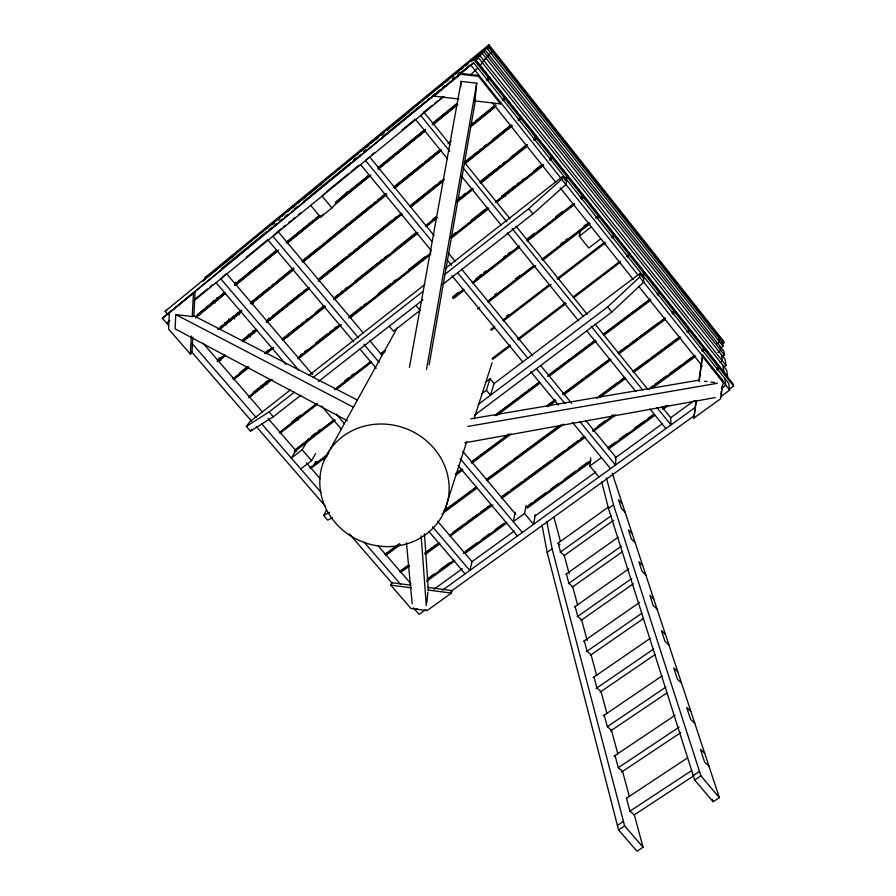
<?xml version="1.0" encoding="UTF-8"?>
<svg xmlns="http://www.w3.org/2000/svg" width="896" height="896" viewBox="0 0 896 896"><rect width="100%" height="100%" fill="white"/><g stroke="black" fill="none" stroke-linecap="round" stroke-linejoin="round"><path stroke-width="1.34" d="M656.97 294.235L659.21 292.566L644.762 274.4L644.784 272.933L641.424 275.464M474.51 415.262L611.822 312.01L643.63 282.195L643.698 278.645L639.688 273.616L493.595 383.936M643.63 282.195L639.598 277.122L639.688 273.616M171.08 311.158L169.366 312.749L168.605 329.034L190.355 354.11L191.99 352.386L192.763 337.165M357.482 400.064L193.346 315.538L192.248 316.613L175.773 314.563L175.101 328.821L347.446 420.795M190.355 354.11L191.274 336.067M192.248 316.635L193.446 293.037L195.082 291.514L193.816 316.411M629.653 253.915L644.123 272.104L644.101 273.571L629.574 255.315L629.653 253.915L626.315 256.446M460.645 86.834L461.171 81.379L476.728 83.194L474.97 100.912L475.418 100.33L429.139 364.896M426.798 602.997L427.851 592.334M614.443 234.786L628.992 253.086L628.914 254.475L614.309 236.13L614.443 234.786L611.117 237.339M488.107 48.16L488.936 44.8L723.666 341.23L723.912 342.787L721.157 342.451M598.92 477.03L589.837 466.021L590.677 457.811M695.901 401.184L693.874 418.074L720.698 398.72L723.15 382.402L722.893 380.531L702.621 355.085L698.869 380.845M693.874 418.074L696.461 400.389M699.238 381.349L702.621 355.085M598.976 216.832L599.155 215.566L613.782 233.957L613.648 235.29L598.976 216.832L596.758 218.546M720.854 394.094L721.258 391.384M721.661 388.674L722.075 385.963M596.086 217.706L598.304 215.992L598.494 214.726L583.789 196.246L581.582 197.96M426.474 369.51L476.728 83.194M535.315 514.651L533.579 524.294L524.507 513.486L526.109 505.344M409.416 367.382L461.171 81.379M600.824 238.773L588.773 248.024L579.298 236.186L580.619 229.365M581.336 199.158L583.542 197.445L583.789 196.246M580.664 198.318L582.87 196.605L583.128 195.406L568.344 176.814L566.149 178.539M515.222 512.299L513.24 521.674L524.507 513.486M565.846 179.67L568.344 176.814M565.163 178.83L567.672 175.974L552.821 157.293L549.528 159.88M442.725 284.39L532.93 213.898L565.846 184.531L566.586 181.776L562.475 176.613L445.715 268.15M410.85 585.2L391.63 582.68L390.734 585.144L410.973 608.485L427.078 610.602L451.36 593.085L452.043 590.587L427.325 587.35M445.122 274.12L528.718 208.656L561.702 179.312L562.475 176.613M486.405 390.309L490.045 378.773L494.043 383.6L490.493 395.237L486.405 390.309L481.958 393.658M444.08 512.008A65.318 60.626 21.9 0 0 376.432 424.178A65.318 60.626 21.9 0 0 332.92 519.781A65.318 60.626 21.9 0 0 444.08 512.008L466.794 441.392M474.074 418.746L492.072 362.779M550.256 160.093L552.821 157.293M549.573 159.242L552.138 156.442L537.208 137.659L533.915 140.269M534.598 140.392L537.208 137.659M533.915 139.541L536.525 136.808L521.506 117.925L518.235 120.546M332.483 517.63L327.678 520.139L323.669 515.514L326.312 510.272M518.851 120.602L521.506 117.925M518.157 119.739L520.822 117.062L505.736 98.09L503.563 99.837M324.307 459.917L397.152 328.07M300.742 468.955L311.55 460.667L315.627 453.533M297.819 447.44L291.323 458.08L302.131 449.758L308.582 439.006M503.014 100.688L505.736 98.09M474.174 100.822L500.483 103.891L501.054 103.006M502.331 99.826L505.042 97.216L489.866 78.142L487.693 79.901M290.416 389.917L249.659 421.87L246.344 426.44L250.454 431.189L251.776 429.341M487.099 80.685L489.866 78.142M486.405 79.811L489.182 77.269L473.917 58.083L165.144 311.293L167.821 314.384M460.723 74.267L478.531 76.339L479.181 75.544L461.44 73.494L434.022 96.13L458.942 99.042M477.826 68.074L470.254 75.062M480.166 65.386L482.44 62.765M486.237 58.397L481.902 62.664M489.104 55.093L484.882 58.979M492.061 51.688L487.939 55.485M168.448 325.203L162.422 318.248L473.648 62.821L728.672 383.286L729.702 390.118L720.642 396.67M478.374 57.646L476.045 60.2L727.675 376.622L726.69 370.138L478.374 57.646L475.126 60.301M474.634 60.256L482.261 53.39L725.054 359.307L725.995 365.523L723.744 367.158M474.107 59.64L485.206 50.165L723.811 351.086L724.382 354.894L722.12 356.541M470.725 61.566L488.23 46.85L722.534 342.619L723.083 346.293L720.843 347.928M473.917 58.083L473.256 58.8L488.578 78.053M310.71 205.386L320.544 217.19L331.912 207.939L347.088 191.811M320.544 217.19L323.389 214.178M434.022 96.13L434.829 95.278M368.446 157.64L365.568 160.574L432.04 241.55M325.013 193.178L322.078 196.101L331.912 207.939M195.686 318.013L207.48 306.376M478.24 404.477L607.723 306.902L639.598 277.122M162.422 318.248L473.648 62.821M205.442 278.656L202.899 281.008L236.376 253.568M206.394 276.394L204.949 277.715L488.936 44.8M165.144 311.293L166.846 309.736M207.368 276.998L210.605 274.344M212.766 272.574L220.338 266.37M222.488 264.6L284.066 214.144M287.314 211.49L289.464 209.72M291.626 207.95L294.874 205.296M297.035 203.526L299.186 201.757M301.347 199.987L304.595 197.333M306.757 195.563L372.646 141.568M375.883 138.914L378.045 137.144M381.293 134.478L383.454 132.709M386.691 130.054L388.853 128.285M391.014 126.515L394.251 123.861M396.413 122.091L462.314 68.096M465.55 65.442L467.712 63.672M470.949 61.018L488.23 46.85M272.014 224.37L274.176 222.6M277.413 219.946L279.574 218.176M281.736 216.406L284.973 213.752M287.134 211.982L322.773 182.784M356.25 155.355L358.411 153.586M361.648 150.931L363.81 149.162M365.971 147.392L369.208 144.738M371.37 142.968L378.93 136.774M381.091 135.005L384.328 132.35M386.49 130.581L409.17 112M440.485 86.341L442.646 84.571M445.883 81.917L448.045 80.147M451.282 77.493L453.443 75.723M455.605 73.954L458.842 71.299M461.003 69.53L463.165 67.76M465.326 65.99L468.563 63.336M272.037 224.806L274.198 223.037M277.446 220.371L279.608 218.602M366.173 147.683L368.346 145.914M375.917 139.709L378.078 137.928M381.326 135.274L383.488 133.504M471.139 61.69L485.206 50.165M474.701 59.584L482.261 53.39M353.965 159.533L356.126 157.752M363.698 151.558L365.859 149.789M452.413 78.904L454.574 77.134M457.822 74.48L459.984 72.71M221.29 268.789L266.627 231.661M268.789 229.902L272.026 227.248M274.187 225.478L276.338 223.709M279.574 221.054L281.736 219.296M284.973 216.642L287.134 214.872M294.694 208.69L296.856 206.92M303.33 201.611L350.829 162.725M352.979 160.955L356.227 158.301M358.378 156.542L360.539 154.773M363.776 152.118L365.938 150.349M382.133 137.088L419.91 106.154M422.072 104.395L425.309 101.741M427.47 99.971L429.632 98.202M431.782 96.432L435.019 93.789M437.181 92.019L439.342 90.25M442.579 87.595L444.741 85.826M458.774 74.334L470.646 64.613M169.366 312.749L193.446 293.037M194.499 299.566L207.469 288.96M209.642 287.19L212.878 284.547M246.4 257.152L268.038 239.478M277.771 231.526L281.008 228.883M283.17 227.114L285.331 225.344M288.579 222.69L290.741 220.931M292.902 219.162L295.075 217.392M298.312 214.738L300.474 212.979M326.435 191.766L349.138 173.219M351.299 171.45L358.87 165.267M371.851 154.661L374.013 152.891M402.136 129.92L415.106 119.325M423.763 112.246L432.41 105.179M434.571 103.421L437.819 100.766M439.981 98.997L442.142 97.227M166.622 323.098L169.87 320.443M193.715 300.966L444.002 96.51M198.24 313.958L224.291 292.757M238.403 281.277L276.405 250.365M286.171 242.424L313.309 220.338M315.482 218.579L318.741 215.925M336.112 201.802L368.682 175.302M378.448 167.35L424.043 130.256M432.723 123.2L456.613 103.768M487.01 79.038L489.182 77.269M196.594 315.571L224.818 292.611M234.584 284.67L276.92 250.23M286.686 242.278L319.245 215.79M335.53 202.552L369.174 175.179M377.866 168.112L425.622 129.259M432.13 123.962L457.094 103.656M198.923 314.754L224.986 293.563M234.752 285.622L277.088 251.182M286.866 243.242L320.51 215.869M336.795 202.63L370.451 175.258M378.056 169.075L424.738 131.118M433.418 124.051L457.296 104.63M196.19 317.251L225.501 293.418M235.267 285.477L278.69 250.163M287.37 243.107L319.939 216.619M335.138 204.266L370.955 175.134M378.549 168.952L425.23 130.995M432.824 124.824L457.789 104.518M220.483 326.962L222.656 325.214M224.829 323.456L241.125 310.307M250.902 302.411L269.36 287.504M271.533 285.746L273.706 283.998M275.878 282.24L293.261 268.218M301.941 261.195L320.41 246.288M322.582 244.541L324.755 242.782M326.928 241.024L371.459 205.072M373.632 203.325L375.794 201.566M377.966 199.819L385.571 193.682M394.262 186.659L422.498 163.867M424.67 162.109L439.88 149.834M471.374 124.41L473.547 122.651M475.72 120.893L495.264 105.112M502.869 98.974L505.042 97.216M217.806 329.515L241.707 310.229M250.387 303.218L293.832 268.15M302.512 261.128L386.131 193.626M393.736 187.488L440.429 149.8M448.034 143.662L451.293 141.03M470.837 125.25L495.813 105.09M218.994 329.515L241.808 311.102M251.586 303.218L293.944 269.024M302.624 262.013L386.254 194.51M394.946 187.499L441.65 149.811M470.971 126.134L495.958 105.974M219.587 329.437L241.304 311.909M251.07 304.013L293.429 269.842M303.206 261.946L386.826 194.466M394.419 188.328L441.123 150.651M470.445 126.986L495.421 106.826M217.683 359.968L220.954 357.347M242.76 339.864L255.853 329.381M267.848 319.771L270.021 318.024M272.205 316.277L301.65 292.69M303.834 290.942L306.006 289.195M318.002 279.586L346.36 256.861M348.533 255.114L351.803 252.493M353.987 250.746L356.171 248.998M358.355 247.251L392.157 220.17M394.341 218.422L396.514 216.675M409.606 206.192L436.867 184.341M439.04 182.594L441.224 180.846M464.128 162.501L477.21 152.018M479.394 150.27L481.566 148.523M483.75 146.776L485.934 145.029M492.475 139.787L509.925 125.798M217.246 360.819L224.874 354.704M242.323 340.726L256.491 329.37M266.314 321.518L308.829 287.448M318.64 279.586L401.498 213.203M410.222 206.214L444.024 179.133M464.744 162.534L511.616 124.97M217.269 361.626L224.907 355.51M242.357 341.533L256.525 330.176M266.347 322.314L308.874 288.254M318.685 280.392L401.565 214.01M410.278 207.021L444.091 179.939M464.811 163.352L511.694 125.787M217.93 361.603L225.557 355.499M243.006 341.522L257.174 330.176M266.986 322.314L309.512 288.254M318.237 281.277L402.192 214.032M410.906 207.043L443.621 180.846M464.33 164.259L512.31 125.832M239.837 372.747L247.498 366.654M266.112 351.848L268.296 350.112M282.531 338.789L298.95 325.73M301.146 323.994L303.33 322.246M305.525 320.51L307.709 318.763M315.381 312.67L324.139 305.704M335.082 297.002L338.363 294.392M340.558 292.645L342.742 290.909M344.938 289.162L347.122 287.426M354.794 281.333L377.776 263.043M379.971 261.307L382.155 259.56M384.35 257.824L386.534 256.077M394.206 249.984L416.102 232.579M432.522 219.52L435.803 216.899M458.797 198.621L460.981 196.874M463.176 195.138L465.36 193.402M479.595 182.078L496.014 169.019M498.21 167.272L500.394 165.536M502.589 163.8L504.773 162.053M510.25 157.696L526.669 144.637M534.33 138.544L536.525 136.808M232.893 378.885L248.214 366.699M264.634 353.651L272.294 347.558M282.15 339.718L324.845 305.771M333.592 298.816L416.786 232.669M425.544 225.702L436.486 217M457.285 200.458L472.618 188.283M480.278 182.19L527.341 144.76M233.946 378.75L248.181 367.438M265.698 353.506L273.358 347.413M283.214 339.584L324.811 306.51M333.57 299.544L417.872 232.534M425.533 226.442L436.486 217.739M457.285 201.197L472.606 189.011M480.278 182.918L527.352 145.499M233.565 379.669L248.898 367.494M266.403 353.573L272.978 348.342M282.822 340.514L325.517 306.578M334.275 299.622L417.469 233.498M426.227 226.531L437.17 217.829M456.87 202.171L473.29 189.123M480.962 183.03L526.926 146.485M253.142 392.437L268.475 380.33M300.238 355.264L302.422 353.539M304.618 351.803L306.802 350.078M315.571 343.168L327.611 333.659M329.806 331.923L332.002 330.198M334.186 328.462L336.381 326.738M349.518 316.366L361.57 306.858M363.754 305.133L365.949 303.397M378 293.888L391.138 283.517M393.333 281.792L395.517 280.056M408.666 269.685L425.096 256.715M452.469 235.11L455.762 232.512M471.094 220.416L485.33 209.171M502.858 195.339L514.898 185.83M517.093 184.106L519.277 182.37M521.472 180.645L523.667 178.92M533.523 171.136L540.086 165.95M248.461 396.861L270.435 379.512M297.909 357.84L339.674 324.878M348.466 317.946L430.886 252.896M450.666 237.283L488.029 207.805M495.723 201.734L542.987 164.438M248.338 397.533L271.331 379.389M297.618 358.646L340.334 324.946M350.19 317.173L430.147 254.083M450.957 237.664L488.197 208.275M495.858 202.227L542.954 165.066M249.133 397.645L272.216 379.434M298.592 358.624L341.443 324.811M350.235 317.878L430.461 254.587M451.349 238.123L488.712 208.645M496.406 202.574L543.659 165.29M309.142 375.234L424.794 284.558M565.477 177.699L567.672 175.974M246.344 426.44L269.114 411.925L294.414 392.123M313.118 377.474L423.125 291.346M250.454 431.189L273.291 416.774L300.798 395.282M318.405 381.528L422.923 299.858M291.682 422.016L300.518 415.15M344.669 380.811L349.082 377.384M351.299 375.659L353.506 373.946M452.861 296.688L458.382 292.398M476.045 278.667L481.555 274.378M483.773 272.653L485.979 270.939M503.642 257.208L505.848 255.483M508.054 253.77L510.261 252.056M527.923 238.325L534.554 233.173M555.52 216.866L562.15 211.714M580.91 197.12L583.128 195.406M279.339 432.555L316.87 403.39M334.533 389.659L370.955 361.346M380.89 353.618L385.302 350.19M452.626 297.853L463.669 289.262M472.494 282.408L518.851 246.366M526.579 240.363L574.045 203.459M280.202 432.23L316.635 403.906M335.406 389.323L370.731 361.861M380.666 354.133L385.078 350.706M453.522 297.506L463.456 289.778M472.293 282.912L519.758 246.019M527.486 240.005L573.854 203.963M280.011 433.328L317.542 404.163M336.302 389.581L371.627 362.141M381.562 354.413L384.866 351.848M453.298 298.659L464.341 290.08M473.166 283.226L519.523 247.195M527.251 241.192L574.717 204.31M311.36 436.33L315.784 432.925M317.99 431.222L320.197 429.52M494.682 294.851L496.899 293.138M515.67 278.656L520.083 275.24M560.941 243.712L563.158 241.998M565.365 240.296L567.571 238.594M584.136 225.814L586.342 224.101M294.672 450.262L334.566 419.485M477.512 309.187L479.73 307.485M487.491 301.493L534.027 265.586M541.789 259.605L589.434 222.835M295.478 449.87L334.264 419.944M488.331 301.078L533.77 266.022M542.64 259.179L589.187 223.261M595.84 218.131L599.155 215.566M294.235 451.886L335.238 420.269M488.152 302.31L535.808 265.552M542.461 260.434L590.106 223.675M579.298 236.186L591.349 226.901M314.429 463.288L316.646 461.586M506.24 316.344L508.458 314.642M309.915 467.902L328.765 453.466M490.605 329.526L494.704 326.491M502.802 320.186L549.36 284.525M557.11 278.589L604.778 242.077M310.576 468.664L327.208 455.941M491.266 330.333L494.592 327.779M503.462 320.992L551.13 284.502M557.782 279.406L605.45 242.917M612.091 237.821L614.309 236.13M492.027 358.534L509.835 345.005M517.63 339.08L565.477 302.702M572.891 297.069L620.01 261.251M492.688 359.341L510.496 345.811M518.291 339.886L566.138 303.52M573.933 297.595L620.67 262.08M627.346 257.006L629.574 255.315M485.688 382.066L490.045 378.773M642.522 276.091L644.762 274.4M495.51 414.949L539.112 382.29M549.17 374.752L593.88 341.264M603.938 333.726L649.768 299.387M657.597 293.53L659.826 291.861L674.15 309.87L674.24 311.461L671.989 313.13M494.928 415.621L539.627 382.133M547.456 376.275L595.504 340.278M603.333 334.421L650.272 299.264M496.698 415.565L540.277 382.928M549.226 376.242L596.165 341.085M603.982 335.227L650.922 300.082M657.63 295.064L659.859 293.384L659.826 291.861M455.974 473.413L460.466 470.064M471.688 461.72L508.715 434.19M546.874 405.81L554.725 399.974M562.587 394.128L609.717 359.083M618.688 352.408L627.67 345.733M629.91 344.064L659.086 322.37M661.338 320.701L664.698 318.192M672.56 312.346L674.8 310.677L689.046 328.597L689.192 330.254L686.93 331.912M455.459 474.13L462.19 469.123M471.162 462.459L509.309 434.09M546.336 406.56L555.307 399.885M563.17 394.05L610.288 359.005M618.139 353.17L665.258 318.136M456.109 474.902L462.84 469.896M471.811 463.232L511.09 434.034M548.106 406.515L555.957 400.68M563.819 394.845L610.938 359.811M618.789 353.976L664.787 319.782M672.638 313.947L674.89 312.278L674.8 310.677M385.504 553.974L398.978 544.029M443.867 510.888L476.426 486.853M486.528 479.394L497.75 471.106M500.002 469.448L511.224 461.16M513.464 459.502L559.485 425.533M598.774 396.525L617.859 382.446M620.099 380.789L624.59 377.474M633.573 370.843L648.166 360.069M650.406 358.411L678.474 337.691M687.456 331.072L689.696 329.414L703.875 347.234L704.066 348.958L701.803 350.605M385.078 554.725L399.728 543.917M443.654 511.493L476.314 487.379M486.45 479.898L560.784 425.029M596.826 398.429L624.982 377.642M632.867 371.829L680.176 336.907M385.728 555.475L400.366 544.667M442.042 513.912L476.963 488.152M487.099 480.67L563.685 424.155M599.726 397.555L625.632 378.448M633.517 372.624L680.826 337.714M687.579 332.73L689.83 331.072L689.696 329.414M400.266 571.021L408.15 565.242M425.051 552.854L437.45 543.771M453.219 532.202L464.498 523.947M466.749 522.301L478.016 514.035M480.267 512.389L490.414 504.952M501.682 496.698L508.435 491.736M510.698 490.09L521.965 481.835M524.216 480.178L551.264 460.354M554.646 457.878L564.782 450.453M568.165 447.966L578.301 440.541M580.563 438.883L583.934 436.408M597.464 426.496L605.349 420.717M610.982 416.584L613.234 414.938M650.429 387.688L652.68 386.03M654.931 384.384L666.198 376.118M669.581 373.643L681.979 364.56M684.23 362.902L693.246 356.306M702.262 349.698L704.514 348.04L718.614 365.77L718.861 367.55L716.598 369.197M399.885 571.85L408.89 565.242M424.67 553.683L439.309 542.954M449.445 535.528L491.131 504.986M501.278 497.549L584.64 436.464M592.525 430.685L613.928 414.994M648.861 389.402L695.05 355.555M400.523 572.589L409.539 565.992M425.309 554.434L439.947 543.704M450.094 536.278L492.901 504.918M501.917 498.31L585.29 437.248M593.174 431.469L615.709 414.96M651.75 388.55L695.688 356.362M702.453 351.411L704.704 349.765L704.514 348.04M716.677 343.874L719.522 341.79L718.995 338.15M717.864 352.442L720.765 350.314L720.216 346.55M720.037 362.488L722.288 360.853L721.392 354.704M427.392 578.939L434.179 574M439.835 569.878L450.016 562.475M465.853 550.95L477.165 542.718M481.69 539.426L489.608 533.669M495.264 529.547L503.182 523.79M528.069 505.68L532.594 502.387M534.856 500.741L546.168 492.509M550.693 489.216L558.611 483.459M564.278 479.338L575.59 471.106M578.984 468.642L588.034 462.056M608.395 447.238L615.182 442.299M619.707 439.006L627.626 433.25M634.413 428.31L644.594 420.907M647.987 418.432L653.643 414.322M662.693 407.736L664.955 406.09M716.99 368.222L719.253 366.576L733.286 384.216L733.578 386.064L729.053 389.334M427.067 579.824L454.205 560.078M463.254 553.493L506.229 522.234M526.59 507.427L591.058 460.522M608.026 448.179L654.394 414.456M662.312 408.688L666.837 405.406M426.574 581.392L454.843 560.829M465.024 553.426L506.878 522.995M527.229 508.189L590.565 462.123M608.664 448.963L655.032 415.24M662.95 409.483L668.606 405.373M717.237 370.003L719.499 368.357L719.253 366.576M589.837 466.021L601.44 457.598M433.989 589.243L462.28 568.736M471.341 562.173L514.338 531.014M534.71 516.253L595.829 471.957M615.059 458.013L662.592 423.573M670.522 417.827L694.288 400.602M415.229 609.907L417.077 608.574M442.434 590.229L695.218 407.378M721.291 388.517L725.816 385.235L724.842 378.459M425.902 609.459L419.093 614.376L413.403 607.802M450.834 591.461L693.437 416.304M557.782 543.346L608.418 507.058M626.483 798.235L629.944 811.182L634.312 814.856L643.059 847.235L636.966 851.2L618.554 829.909L547.176 552.339L552.093 548.811L546.773 521.483M612.226 473.245L719.354 797.664L713.093 801.73L694.658 779.99L608.462 508.435L613.491 504.829L606.413 477.77M560.157 552.227L611.184 515.771M563.909 555.744L613.738 520.195M565.958 574.258L618.206 537.174M568.389 583.643L621.286 546.213M572.286 587.138L622.586 551.6M574.526 606.95L628.712 568.893M577.158 616.773L631.781 578.514M581.056 620.346L633.338 583.789M583.632 641.312L639.587 602.414M586.32 651.706L641.85 613.245M590.386 655.256L643.294 618.666M593.152 677.578L650.082 638.456M596.064 688.498L653.486 649.174M600.152 692.115L655.2 654.483M603.277 715.803L662.178 675.819M607.443 726.611L665.963 687.03M610.467 731.024L666.613 693.123M613.917 756.258L675.147 715.232M629.384 796.6L622.563 771.378L618.296 767.715L679.134 727.115M621.454 772.128L680.814 732.581M626.36 798.325L687.702 757.781M629.821 811.261L691.746 770.515M617.389 825.395L623.47 821.408M693.258 775.566L699.507 771.456M634.189 814.934L693.694 775.858M618.554 829.909L624.646 825.91L552.093 548.811M694.658 779.99L700.93 775.88L613.491 504.829M323.669 515.514L329.661 512.355M464.789 442.814L715.299 397.555M467.824 426.44L717.427 383.275M470.826 418.835L698.981 380.162M704.469 381.259L707.067 381.584M710.987 382.066L714.896 382.558M390.734 585.144L411.398 587.854M427.93 590.016L451.36 593.085M175.773 314.563L353.696 407.366M708.859 765.89L704.603 762.059L700.437 749.37L704.67 753.2M694.792 723.274L690.626 719.454L686.694 707.493L690.838 711.301M681.509 683.066L677.432 679.269L673.725 667.979L677.779 671.765M559.978 544.846L558.118 543.099L560.504 551.981L564.245 555.498L569.139 573.608M668.965 645.075L664.978 641.312L661.472 630.627L665.437 634.39M657.093 609.123L653.184 605.394L649.869 595.269L653.755 598.998M645.848 575.053L642.018 571.346L638.87 561.747L642.667 565.443M635.163 542.707L631.411 539.045L628.421 529.928L632.15 533.59M625.061 512.109L621.387 508.48L618.542 499.8L622.194 503.429M192.248 343.627L256.234 417.547M261.722 423.875L321.138 492.52M364.101 542.147L400.669 584.382M191.296 351.568L251.619 421.165M256.189 426.429L325.651 506.576M349.418 533.982L392.381 583.554M302.131 449.758L311.55 460.667M269.114 411.925L273.291 416.774M624.646 825.91L643.059 847.235M219.139 358.053L220.976 360.17M203.045 343.179L262.539 412.037M268.027 418.387L296.408 451.226M306.477 462.874L320.208 478.766M377.877 545.496L410.827 583.632M265.429 381.998L267.254 384.115M296.386 417.984L298.2 420.101M261.016 385.493L262.842 387.598M223.642 354.446L225.467 356.563M315.907 461.406L317.733 463.523M213.147 300.978L214.962 303.094M228.581 318.976L230.395 321.093M224.605 322.75L226.43 324.867M298.939 370.373L220.774 278.858L226.386 273.515L312.514 374.517M336.202 414.008L344.378 423.584M432.544 526.803L469.806 570.427L472.069 561.646L437.618 521.248M216.082 282.688L286.059 364.515M321.496 405.955L341.488 429.33M428.725 531.339L465.08 573.843M237.339 312.816L239.165 314.933M252.806 330.87L254.621 332.998M248.55 334.286L250.365 336.414M216.597 297.741L218.411 299.869M232.938 316.814L234.752 318.931M248.371 334.824L250.186 336.941M268.341 318.282L270.155 320.41M235.267 282.386L237.082 284.514M251.563 301.504L253.378 303.632M700.93 775.88L719.354 797.664M268.139 240.173L353.651 341.611M359.957 349.082L376.163 368.301M458.08 465.461L517.496 535.931M363.205 332.886L277.894 231.426L272.922 236.264L358.456 337.848M369.488 340.357L382.066 355.309M462.874 451.438L515.861 514.45M363.854 344.254L379.154 362.432M460.186 458.674L522.312 532.448M389.234 326.178L393.422 331.195L420.067 310.419L415.878 305.368M447.115 259.907L451.539 265.306M457.744 272.866L527.766 358.154M536.626 368.95L564.984 403.502M580.048 421.848L615.507 465.035L615.955 457.363L585.805 420.594M360.618 164.629L431.502 250.88M451.886 275.666L522.782 361.917M530.757 371.616L558.23 405.037M572.41 422.285L610.512 468.642M369.398 156.666L434.146 235.626M448.336 252.93L455.426 261.587M461.642 269.158L532.594 355.69M540.568 365.422L571.614 403.29M415.699 119.627L447.418 158.794M461.507 176.198L501.144 225.154M507.315 232.77L578.659 320.902M586.589 330.691L635.925 391.619M650.014 409.024L665.874 428.602M450.24 144.771L423.886 112.146L420.773 115.494L449.736 151.323M464.296 162.165L509.97 218.714M516.107 226.318L587.261 314.395M595.157 324.184L647.864 389.424M661.909 406.829L670.701 417.704L670.958 424.928L656.914 407.557M462.907 167.608L506.8 221.894M512.064 228.402L583.173 316.355M591.069 326.122L642.869 390.186M528.718 208.656L532.93 213.898M607.723 306.902L611.822 312.01M489.272 78.915L504.504 98.067M505.187 98.941L520.341 117.992M521.024 118.854L536.099 137.794M536.782 138.656L551.779 157.506M552.451 158.357L567.37 177.106M568.042 177.957L582.87 196.605M583.542 197.445L598.304 215.992M659.859 293.384L674.24 311.461M674.89 312.278L689.192 330.254M689.83 331.072L704.066 348.958M704.704 349.765L718.861 367.55M719.499 368.357L733.578 386.064M471.184 65.52L561.501 178.92M565.846 184.374L638.008 274.982M643.227 281.534L703.214 356.854M711.906 367.774L713.653 369.958M715.389 372.142L729.702 390.118M561.702 179.312L565.846 184.531M702.811 356.866L723.15 382.402M478.531 76.339L500.483 103.891M492.061 102.413L555.755 182.258M560.112 187.734L633.394 279.608M638.624 286.171L702.307 366.027M483.84 51.654L724.382 354.894M480.032 55.832L725.995 365.523M644.784 272.933L659.176 291.032L659.21 292.566M488.376 45.405L723.912 342.787M486.92 48.283L723.083 346.293M712.23 799.086L713.093 801.73M553.851 517.003L560.392 541.218M577.606 604.934L572.712 586.835L568.893 583.285L566.384 573.955M587.227 640.562L581.65 619.931L577.752 616.358L575.12 606.536M596.646 675.45L591.069 654.786L587.082 651.19L584.304 640.842M606.962 713.608L600.992 691.533L596.915 687.915L593.992 676.995M617.848 753.928L611.486 730.341L607.309 726.701L604.218 715.165M615.026 755.507L618.296 767.715M601.664 481.858L608.462 508.435M541.979 524.944L547.176 552.339M722.949 365.434L723.878 371.862M406.437 542.786L412.182 603.758M421.165 535.786L426.294 605.595M424.446 533.781L428.366 590.677M501.794 195.518A38.506 37.621 27.8 0 1 505.467 196.549"/></g></svg>
